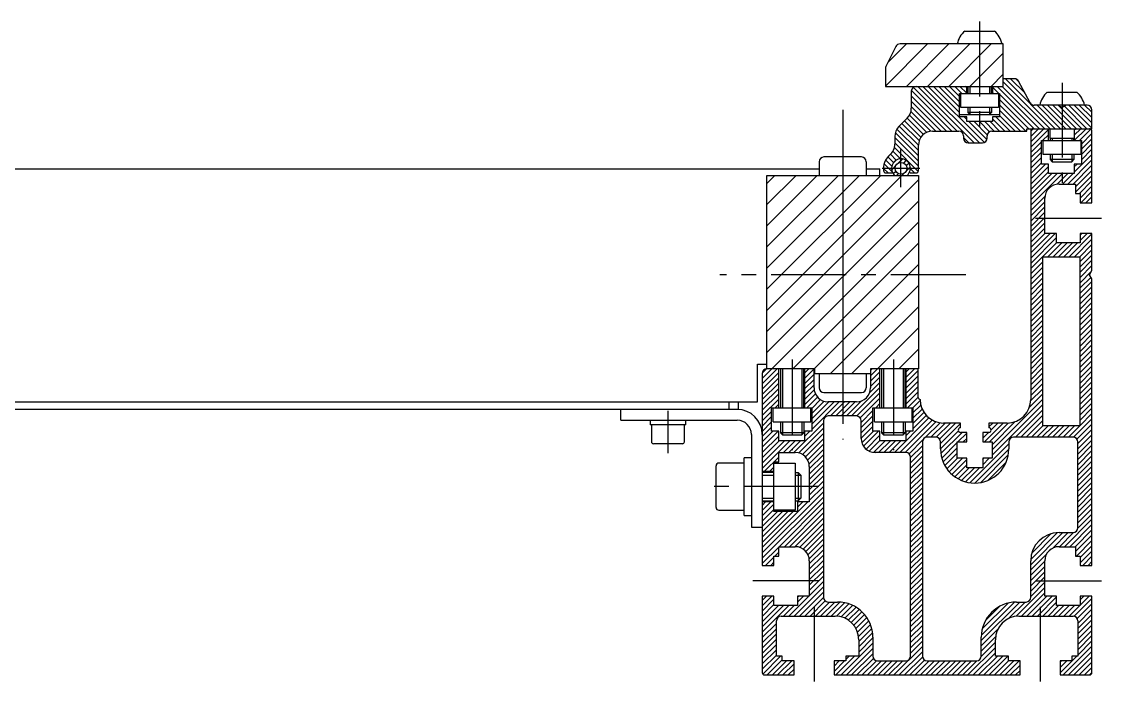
# Model space of a CAD drawing. Extents: x -10 to 1597, y -8 to 1001.
# Drawn here: x 1367.6 to 1596.9, y 66 to 206.8 of the extents above; entities that cross this region are included whole.
import ezdxf

# ---------------------------------------------------------------- set-up
doc = ezdxf.new("R2010")
doc.units = 0
doc.header["$LTSCALE"] = 0.5
doc.linetypes.add('CENTER', pattern=[50.8, 31.75, -6.35, 6.35, -6.35])
for name, color, linetype in [('MSM_CENTER', 1, 'CENTER'), ('MSM_CONTINUOUS', 7, 'CONTINUOUS'), ('MSM_NARROW', 5, 'CONTINUOUS')]:
    doc.layers.add(name, color=color, linetype=linetype)

msp = doc.modelspace()

# ---------------------------------------------------------------- linework, layer by layer
at = {"layer": 'MSM_CENTER'}
for p, q in [((1571, 206.75), (1571, 183.5)), ((1588.5, 193.75), (1588.5, 172.5)), ((1541.95, 188), (1541.95, 118)), ((1554.3, 171.6), (1554.3, 179.6)), ((1550.3, 175.6), (1558.3, 175.6)), ((1582.85, 165), (1596.85, 165)), ((1568.05, 153), (1515.85, 153)), ((1531.2, 135), (1531.2, 115.75)), ((1552.7, 135), (1552.7, 115.75)), ((1504.85, 124.1), (1504.85, 115.1)), ((1536.85, 108), (1513.05, 108)), ((1536.85, 88), (1522.85, 88)), ((1582.85, 88), (1596.85, 88)), ((1535.85, 82.5), (1535.85, 66)), ((1583.85, 82.5), (1583.85, 66))]:
    msp.add_line(p, q, dxfattribs=at)
at = {"layer": 'MSM_CONTINUOUS'}
for p, q in [((1567.88, 204.75), (1574.13, 204.75)), ((1576, 202), (1554.12, 202)), ((1576, 193), (1576, 202)), ((1553.22, 201.45), (1551.11, 197.21)), ((1551, 196.76), (1551, 193)), ((1551, 193), (1576, 193)), ((1568.25, 191.5), (1568.25, 193)), ((1568.5, 193), (1568.5, 191.5)), ((1573.5, 191.5), (1573.5, 193)), ((1573.75, 193), (1573.75, 191.5)), ((1578.4, 194.6), (1576, 194.6)), ((1581.72, 189.53), (1579.28, 194.07)), ((1556.5, 192), (1556.5, 188.34)), ((1566.75, 191.5), (1575.25, 191.5)), ((1566.75, 186.5), (1566.75, 191.5)), ((1567, 188.5), (1567, 191.5)), ((1575, 191.5), (1575, 188.5)), ((1575.25, 191.5), (1575.25, 186.5)), ((1585.38, 191.75), (1591.63, 191.75)), ((1575, 188.5), (1567, 188.5)), ((1568.5, 188.5), (1568.5, 187.43)), ((1573.5, 188.5), (1573.5, 187.43)), ((1593.8, 189), (1582.6, 189)), ((1588.5, 188.5), (1587.63, 189)), ((1589.37, 189), (1588.5, 188.5)), ((1594.8, 184), (1594.8, 188)), ((1555.62, 186.22), (1553.88, 184.48)), ((1566.75, 187), (1575.25, 187)), ((1568.25, 186.5), (1566.75, 186.5)), ((1568.25, 185.5), (1568.25, 186.5)), ((1573.5, 187.43), (1568.5, 187.43)), ((1568.5, 187.43), (1568.93, 187)), ((1573.07, 187), (1573.5, 187.43)), ((1573.75, 186.5), (1573.75, 185.5)), ((1575.25, 186.5), (1573.75, 186.5)), ((1561, 183.5), (1566.6, 183.5)), ((1573.75, 185.5), (1568.25, 185.5)), ((1573.6, 183.5), (1581, 183.5)), ((1581, 184), (1594.8, 184)), ((1581, 183.5), (1581, 184)), ((1581.85, 183.5), (1581.85, 126.51)), ((1585.6, 181.5), (1585.6, 184)), ((1585.9, 184), (1585.9, 182)), ((1591.1, 184), (1591.1, 181.5)), ((1594.85, 168.25), (1594.85, 183.5)), ((1553, 182.36), (1553, 180.74)), ((1567.6, 182.5), (1567.6, 182)), ((1572.6, 182), (1572.6, 182.5)), ((1584.1, 181.5), (1592.6, 181.5)), ((1584.1, 176.5), (1584.1, 181.5)), ((1584.5, 178.5), (1584.5, 181.5)), ((1585.9, 182), (1591.1, 182)), ((1586, 182), (1586, 181.5)), ((1591, 181.5), (1591, 182)), ((1592.5, 181.5), (1592.5, 178.5)), ((1592.6, 181.5), (1592.6, 176.5)), ((1558, 175.1), (1558, 180.5)), ((1568.6, 181), (1571.6, 181)), ((1536.95, 177), (1536.95, 174.08)), ((1545.95, 178), (1537.95, 178)), ((1546.95, 177), (1546.95, 174.08)), ((1585.6, 176.5), (1584.1, 176.5)), ((1592.5, 178.5), (1584.5, 178.5)), ((1585.6, 174.5), (1585.6, 176.5)), ((1586, 178.5), (1586, 177.43)), ((1591, 177.43), (1586, 177.43)), ((1586, 177.43), (1586.43, 177)), ((1586.43, 177), (1590.57, 177)), ((1590.57, 177), (1591, 177.43)), ((1591, 178.5), (1591, 177.43)), ((1591.1, 176.5), (1591.1, 174.5)), ((1592.6, 176.5), (1591.1, 176.5)), ((1162.75, 175.5), (1536.95, 175.5)), ((1546.95, 175.5), (1549.85, 175.5)), ((1549.85, 174.08), (1549.85, 175.5)), ((1550.6, 175.6), (1550.6, 175.1)), ((1551.1, 174.6), (1552.21, 174.6)), ((1556.39, 174.6), (1557.5, 174.6)), ((1591.1, 174.5), (1585.6, 174.5)), ((1525.85, 174.08), (1558.05, 174.08)), ((1525.85, 133), (1525.85, 174.08)), ((1541.95, 174.08), (1541.95, 131.92)), ((1558.05, 174.08), (1558.05, 133)), ((1587.85, 172.25), (1591.35, 172.25)), ((1591.35, 172.25), (1591.35, 170.25)), ((1591.35, 170.25), (1592.35, 170.25)), ((1592.35, 170.25), (1592.35, 168.25)), ((1584.85, 161.75), (1584.85, 169.25)), ((1592.35, 168.25), (1594.85, 168.25)), ((1587.35, 161.75), (1584.85, 161.75)), ((1587.35, 159.75), (1587.35, 161.75)), ((1594.85, 161.75), (1592.35, 161.75)), ((1592.35, 161.75), (1592.35, 159.75)), ((1594.85, 153.87), (1594.85, 161.75)), ((1592.35, 159.75), (1587.35, 159.75)), ((1592.35, 156.75), (1584.35, 156.75)), ((1584.35, 156.75), (1584.35, 121)), ((1592.35, 121), (1592.35, 156.75)), ((1594.35, 153), (1594.85, 153.87)), ((1594.85, 152.13), (1594.35, 153)), ((1594.85, 91.25), (1594.85, 152.13)), ((1523.85, 126), (1523.85, 134)), ((1523.85, 134), (1525.85, 134)), ((1536.05, 133), (1525.85, 133)), ((1528.35, 124.75), (1528.35, 133)), ((1528.7, 133), (1528.7, 124.75)), ((1533.7, 124.75), (1533.7, 133)), ((1533.85, 133), (1533.85, 124.75)), ((1535.85, 129), (1535.85, 133)), ((1536.05, 131.92), (1536.05, 133)), ((1547.85, 133), (1547.85, 129)), ((1558.05, 133), (1547.85, 133)), ((1549.85, 124.75), (1549.85, 133)), ((1550.2, 133), (1550.2, 124.75)), ((1555.2, 124.75), (1555.2, 133)), ((1555.35, 133), (1555.35, 124.75)), ((1557.95, 126.91), (1557.95, 133)), ((1524.85, 132), (1524.85, 91.25)), ((1547.85, 131.92), (1536.05, 131.92)), ((1536.95, 131.92), (1536.95, 129)), ((1546.95, 131.92), (1546.95, 129)), ((1537.95, 128), (1545.95, 128)), ((1175.85, 126), (1523.85, 126)), ((1519.85, 124.4), (1179.85, 124.4)), ((1494.85, 122.1), (1494.85, 124.4)), ((1517.85, 124.4), (1517.85, 126)), ((1519.85, 124.4), (1519.85, 126)), ((1526.85, 124.75), (1535.35, 124.75)), ((1526.85, 119.75), (1526.85, 124.75)), ((1527.2, 121.75), (1527.2, 124.75)), ((1535.2, 121.75), (1535.2, 124.75)), ((1535.35, 124.75), (1535.35, 119.75)), ((1544.85, 126), (1538.85, 126)), ((1548.35, 124.75), (1556.85, 124.75)), ((1548.35, 119.75), (1548.35, 124.75)), ((1548.7, 121.75), (1548.7, 124.75)), ((1556.7, 121.75), (1556.7, 124.75)), ((1556.85, 124.75), (1556.85, 119.75)), ((1494.85, 122.1), (1519.55, 122.1)), ((1501.05, 122.1), (1501.05, 121.1)), ((1508.65, 121.1), (1508.65, 122.1)), ((1527.2, 121.75), (1535.2, 121.75)), ((1528.7, 121.75), (1528.7, 119.43)), ((1533.7, 121.75), (1533.7, 119.43)), ((1537.85, 122), (1537.85, 84.5)), ((1544.85, 123), (1538.85, 123)), ((1545.85, 118.25), (1545.85, 122)), ((1548.7, 121.75), (1556.7, 121.75)), ((1550.2, 121.75), (1550.2, 119.43)), ((1555.2, 121.75), (1555.2, 119.43)), ((1566.95, 121.51), (1563.35, 121.51)), ((1566.95, 120.51), (1566.95, 121.51)), ((1572.95, 121.51), (1572.95, 120.51)), ((1576.85, 121.51), (1572.95, 121.51)), ((1508.65, 121.1), (1501.05, 121.1)), ((1501.35, 121.1), (1501.35, 117.5)), ((1508.35, 117.5), (1508.35, 121.1)), ((1528.35, 119.75), (1526.85, 119.75)), ((1528.35, 117.75), (1528.35, 119.75)), ((1533.7, 119.43), (1528.7, 119.43)), ((1528.7, 119.43), (1529.13, 119)), ((1533.27, 119), (1533.7, 119.43)), ((1533.85, 119.75), (1533.85, 117.75)), ((1535.35, 119.75), (1533.85, 119.75)), ((1549.85, 119.75), (1548.35, 119.75)), ((1549.85, 117.75), (1549.85, 119.75)), ((1555.2, 119.43), (1550.2, 119.43)), ((1550.2, 119.43), (1550.63, 119)), ((1554.77, 119), (1555.2, 119.43)), ((1555.35, 119.75), (1555.35, 117.75)), ((1556.85, 119.75), (1555.35, 119.75)), ((1568.25, 119.51), (1566.95, 119.51)), ((1568.25, 117.51), (1568.25, 119.51)), ((1571.65, 119.51), (1571.65, 117.51)), ((1572.95, 119.51), (1571.65, 119.51)), ((1584.35, 121), (1592.35, 121)), ((1507.95, 117.1), (1501.75, 117.1)), ((1522.55, 119.1), (1522.55, 99.4)), ((1533.85, 117.75), (1528.35, 117.75)), ((1529.13, 119), (1533.27, 119)), ((1555.35, 117.75), (1549.85, 117.75)), ((1550.63, 119), (1554.77, 119)), ((1558.85, 117.5), (1558.85, 72)), ((1561.7, 118.5), (1559.85, 118.5)), ((1562.7, 116), (1562.7, 117.5)), ((1566.25, 117.51), (1568.25, 117.51)), ((1566.25, 114.01), (1566.25, 117.51)), ((1571.65, 117.51), (1573.65, 117.51)), ((1573.65, 117.51), (1573.65, 114.01)), ((1577.2, 117.5), (1577.2, 116)), ((1590.85, 118.5), (1578.2, 118.5)), ((1591.85, 99.25), (1591.85, 117.5)), ((1528.35, 115.25), (1531.85, 115.25)), ((1528.35, 113.25), (1528.35, 115.25)), ((1555.35, 115.25), (1548.85, 115.25)), ((1515.05, 103.6), (1515.05, 112.4)), ((1521.05, 113), (1515.65, 113)), ((1521.05, 101.9), (1521.05, 114.1)), ((1522.55, 114.1), (1521.05, 114.1)), ((1527.35, 102.75), (1527.35, 113.25)), ((1527.35, 113.25), (1528.35, 113.25)), ((1527.35, 113), (1531.85, 113)), ((1531.85, 113), (1531.85, 103)), ((1556.35, 72), (1556.35, 114.25)), ((1568.25, 114.01), (1566.25, 114.01)), ((1568.25, 112.01), (1568.25, 114.01)), ((1571.65, 114.01), (1571.65, 112.01)), ((1573.65, 114.01), (1571.65, 114.01)), ((1524.85, 111.25), (1527.35, 111.25)), ((1527.35, 111), (1524.85, 111)), ((1531.85, 111), (1532.51, 111)), ((1533.05, 110.46), (1532.51, 111)), ((1532.51, 111), (1532.51, 105)), ((1533.05, 110.46), (1533.05, 105.54)), ((1534.85, 112.25), (1534.85, 104.75)), ((1571.65, 112.01), (1568.25, 112.01)), ((1532.51, 105), (1533.05, 105.54)), ((1524.85, 105), (1527.35, 105)), ((1527.35, 104.75), (1524.85, 104.75)), ((1531.85, 105), (1532.51, 105)), ((1532.35, 104.75), (1532.35, 102.75)), ((1534.85, 104.75), (1532.35, 104.75)), ((1515.65, 103), (1521.05, 103)), ((1521.05, 101.9), (1522.55, 101.9)), ((1531.85, 103), (1527.35, 103)), ((1532.35, 102.75), (1527.35, 102.75)), ((1522.55, 99.4), (1524.85, 99.4)), ((1587.85, 98.25), (1590.85, 98.25)), ((1528.35, 95.25), (1531.85, 95.25)), ((1528.35, 93.25), (1528.35, 95.25)), ((1587.85, 95.25), (1591.35, 95.25)), ((1591.35, 95.25), (1591.35, 93.25)), ((1527.35, 91.25), (1527.35, 93.25)), ((1527.35, 93.25), (1528.35, 93.25)), ((1534.85, 92.25), (1534.85, 84.75)), ((1581.85, 84.5), (1581.85, 92.25)), ((1584.85, 84.75), (1584.85, 92.25)), ((1591.35, 93.25), (1592.35, 93.25)), ((1592.35, 93.25), (1592.35, 91.25)), ((1524.85, 91.25), (1527.35, 91.25)), ((1592.35, 91.25), (1594.85, 91.25)), ((1524.85, 84.75), (1524.85, 68.5)), ((1527.35, 84.75), (1524.85, 84.75)), ((1527.35, 82.75), (1527.35, 84.75)), ((1532.35, 82.75), (1527.35, 82.75)), ((1532.35, 84.75), (1532.35, 82.75)), ((1534.85, 84.75), (1532.35, 84.75)), ((1538.85, 83.5), (1540.85, 83.5)), ((1578.85, 83.5), (1580.85, 83.5)), ((1587.35, 84.75), (1584.85, 84.75)), ((1587.35, 82.75), (1587.35, 84.75)), ((1592.35, 82.75), (1587.35, 82.75)), ((1592.35, 84.75), (1592.35, 82.75)), ((1594.85, 84.75), (1592.35, 84.75)), ((1594.85, 68.5), (1594.85, 84.75)), ((1528.85, 80.5), (1540.35, 80.5)), ((1579.35, 80.5), (1590.85, 80.5)), ((1527.85, 72), (1527.85, 79.5)), ((1591.85, 79.5), (1591.85, 72)), ((1548.35, 76), (1548.35, 72)), ((1571.35, 72), (1571.35, 76)), ((1545.35, 75.5), (1545.35, 72)), ((1574.35, 72), (1574.35, 75.5)), ((1529.1, 72), (1527.85, 72)), ((1529.1, 71), (1529.1, 72)), ((1542.6, 72), (1542.6, 71)), ((1545.35, 72), (1542.6, 72)), ((1577.1, 72), (1574.35, 72)), ((1577.1, 71), (1577.1, 72)), ((1590.6, 72), (1590.6, 71)), ((1591.85, 72), (1590.6, 72)), ((1531.6, 71), (1529.1, 71)), ((1531.6, 68), (1531.6, 71)), ((1540.1, 71), (1540.1, 68)), ((1542.6, 71), (1540.1, 71)), ((1549.35, 71), (1555.35, 71)), ((1559.85, 71), (1570.35, 71)), ((1579.6, 71), (1577.1, 71)), ((1579.6, 68), (1579.6, 71)), ((1588.1, 71), (1588.1, 68)), ((1590.6, 71), (1588.1, 71)), ((1525.35, 68), (1531.6, 68)), ((1540.1, 68), (1579.6, 68)), ((1588.1, 68), (1594.35, 68))]:
    msp.add_line(p, q, dxfattribs=at)
msp.add_circle((1554.3, 175.6), 1.25, dxfattribs=at)
for centre, radius, start, end in [((1570.91, 201.1), 4.75, 129.7731, 169.0684), ((1571.09, 201.1), 4.75, 10.9316, 50.2269), ((1554.12, 201), 1, 90, 153.4349), ((1552, 196.76), 1, 153.4349, 180), ((1557.5, 192), 1, 90, 180), ((1578.4, 193.6), 1, 28.1786, 90), ((1588.41, 188.1), 4.75, 129.7731, 169.0684), ((1588.59, 188.1), 4.75, 10.9316, 50.2269), ((1553.5, 188.34), 3, 315, 0), ((1582.6, 190), 1, 208.1786, 270), ((1593.8, 188), 1, 360, 90), ((1556, 182.36), 3, 135, 180), ((1561, 180.5), 3, 90, 180), ((1566.6, 182.5), 1, 360, 90), ((1573.6, 182.5), 1, 90, 180), ((1582.35, 183.5), 0.5, 90, 180), ((1594.35, 183.5), 0.5, 360, 90), ((1568.6, 182), 1, 180, 270), ((1571.6, 182), 1, 270, 0), ((1550, 180.74), 3, 309.9255, 360), ((1537.95, 177), 1, 90, 180), ((1545.95, 177), 1, 0, 90), ((1554.3, 175.6), 3.7, 129.9255, 180), ((1554.3, 175.6), 2, 310.5358, 229.4642), ((1551.1, 175.1), 0.5, 180, 270), ((1552.21, 174.9), 0.3, 270, 333.3458), ((1556.39, 174.9), 0.3, 206.6542, 270), ((1557.5, 175.1), 0.5, 270, 360), ((1587.85, 169.25), 3, 90, 180), ((1525.85, 132), 1, 90, 180), ((1538.85, 129), 3, 180, 270), ((1537.95, 129), 1, 180, 270), ((1544.85, 129), 3, 270, 0), ((1545.95, 129), 1, 270, 360), ((1558.83, 127.38), 1, 208.5701, 241.4299), ((1563.35, 126.51), 5, 180, 270), ((1576.85, 126.51), 5, 270, 360), ((1519.55, 119.1), 5.3, 0, 90), ((1519.55, 119.1), 3, 360, 90), ((1538.85, 122), 1, 90, 180), ((1544.85, 122), 1, 360, 90), ((1566.95, 120.01), 0.5, 90, 270), ((1572.95, 120.01), 0.5, 270, 90), ((1501.75, 117.5), 0.4, 180, 270), ((1507.95, 117.5), 0.4, 270, 0), ((1548.85, 118.25), 3, 180, 270), ((1559.85, 117.5), 1, 90, 180), ((1561.7, 117.5), 1, 360, 90), ((1578.2, 117.5), 1, 90, 180), ((1590.85, 117.5), 1, 360, 90), ((1531.85, 112.25), 3, 360, 90), ((1555.35, 114.25), 1, 360, 90), ((1569.95, 116), 7.25, 180, 0), ((1515.65, 112.4), 0.6, 90, 180), ((1515.65, 103.6), 0.6, 180, 270), ((1590.85, 99.25), 1, 270, 0), ((1587.85, 92.25), 6, 90, 180), ((1531.85, 92.25), 3, 360, 90), ((1587.85, 92.25), 3, 90, 180), ((1538.85, 84.5), 1, 180, 270), ((1540.85, 76), 7.5, 0, 90), ((1578.85, 76), 7.5, 90, 180), ((1580.85, 84.5), 1, 270, 0), ((1528.85, 79.5), 1, 90, 180), ((1540.35, 75.5), 5, 0, 90), ((1579.35, 75.5), 5, 90, 180), ((1590.85, 79.5), 1, 360, 90), ((1549.35, 72), 1, 180, 270), ((1555.35, 72), 1, 270, 0), ((1559.85, 72), 1, 180, 270), ((1570.35, 72), 1, 270, 0), ((1525.35, 68.5), 0.5, 180, 270), ((1594.35, 68.5), 0.5, 270, 0)]:
    msp.add_arc(centre, radius, start, end, dxfattribs=at)
at = {"layer": 'MSM_NARROW'}
for p, q in [((1551, 193.03), (1559.97, 202)), ((1551.52, 198.04), (1555.48, 202)), ((1555.46, 193), (1564.46, 202)), ((1559.95, 193), (1568.95, 202)), ((1564.44, 193), (1573.44, 202)), ((1568.93, 193), (1576, 200.07)), ((1573.42, 193), (1576, 195.58)), ((1566.23, 183.5), (1556.92, 192.81)), ((1569.85, 181), (1557.85, 193)), ((1570.98, 181), (1558.98, 193)), ((1572.01, 181.09), (1560.1, 193)), ((1566.75, 187.47), (1561.22, 193)), ((1566.75, 188.59), (1562.34, 193)), ((1566.75, 189.72), (1563.47, 193)), ((1566.75, 190.84), (1564.59, 193)), ((1567.21, 191.5), (1565.71, 193)), ((1568.25, 191.58), (1566.83, 193)), ((1568.25, 192.71), (1567.96, 193)), ((1568.93, 193), (1568.93, 191.5)), ((1573.07, 193), (1573.07, 191.5)), ((1575.07, 191.5), (1573.75, 192.82)), ((1583.69, 184), (1574.69, 193)), ((1584.81, 184), (1575.81, 193)), ((1585.94, 184), (1576, 193.94)), ((1587.06, 184), (1576.46, 194.6)), ((1580.64, 191.55), (1577.58, 194.6)), ((1579.34, 193.96), (1578.78, 194.52)), ((1563.99, 183.5), (1556.5, 190.99)), ((1565.11, 183.5), (1556.51, 192.1)), ((1573.95, 191.5), (1573.75, 191.7)), ((1582.57, 184), (1575.25, 191.32)), ((1562.86, 183.5), (1556.5, 189.86)), ((1561.74, 183.5), (1556.5, 188.74)), ((1568.93, 188.5), (1568.93, 187)), ((1573.07, 188.5), (1573.07, 187)), ((1581.45, 184), (1575.25, 190.2)), ((1580.82, 183.5), (1575.25, 189.07)), ((1579.7, 183.5), (1575.25, 187.95)), ((1588.18, 184), (1583.18, 189)), ((1589.3, 184), (1584.3, 189)), ((1590.43, 184), (1585.43, 189)), ((1591.55, 184), (1586.55, 189)), ((1592.67, 184), (1587.72, 188.95)), ((1593.79, 184), (1589, 188.79)), ((1594.8, 184.12), (1589.92, 189)), ((1594.8, 185.24), (1591.04, 189)), ((1594.8, 186.36), (1592.16, 189)), ((1594.8, 187.49), (1593.29, 189)), ((1558.54, 182.21), (1555.08, 185.68)), ((1559.07, 182.8), (1555.64, 186.24)), ((1559.76, 183.23), (1556.12, 186.88)), ((1560.64, 183.48), (1556.43, 187.69)), ((1568.25, 185.97), (1567.72, 186.5)), ((1576.33, 183.5), (1573.75, 186.08)), ((1577.46, 183.5), (1574.46, 186.5)), ((1578.58, 183.5), (1575.25, 186.83)), ((1558, 179.38), (1553.45, 183.93)), ((1558, 180.51), (1553.95, 184.55)), ((1558.16, 181.47), (1554.51, 185.11)), ((1572.54, 181.68), (1568.72, 185.5)), ((1572.63, 182.72), (1569.84, 185.5)), ((1573.1, 183.37), (1570.97, 185.5)), ((1574.09, 183.5), (1572.09, 185.5)), ((1575.21, 183.5), (1573.21, 185.5)), ((1580.95, 183.5), (1581, 183.55)), ((1581.85, 183.47), (1582.38, 184)), ((1581.85, 182.35), (1583.5, 184)), ((1581.85, 181.23), (1584.62, 184)), ((1581.85, 180.1), (1585.6, 183.85)), ((1591.1, 181.5), (1593.6, 184)), ((1591.1, 182.62), (1592.48, 184)), ((1591.1, 183.74), (1591.36, 184)), ((1592.23, 181.5), (1594.64, 183.91)), ((1558, 177.14), (1553, 182.14)), ((1558, 178.26), (1553.11, 183.15)), ((1568.73, 181), (1567.6, 182.13)), ((1581.85, 178.98), (1584.1, 181.23)), ((1584.37, 181.5), (1585.6, 182.73)), ((1585.49, 181.5), (1585.6, 181.61)), ((1586.43, 182), (1586.43, 181.5)), ((1590.57, 182), (1590.57, 181.5)), ((1592.6, 180.75), (1594.85, 183)), ((1592.6, 179.63), (1594.85, 181.88)), ((1554.18, 177.59), (1552.57, 179.2)), ((1557.97, 174.93), (1552.9, 179.99)), ((1558, 176.02), (1553, 181.02)), ((1581.85, 177.86), (1584.1, 180.11)), ((1581.85, 176.74), (1584.1, 178.99)), ((1592.6, 178.51), (1594.85, 180.76)), ((1592.6, 177.38), (1594.85, 179.63)), ((1552.46, 174.82), (1550.73, 176.55)), ((1552.35, 176.05), (1551.05, 177.36)), ((1552.71, 176.81), (1551.5, 178.02)), ((1553.31, 177.34), (1552.08, 178.57)), ((1552.63, 176.7), (1553.19, 177.27)), ((1553.79, 176.74), (1554.62, 177.57)), ((1554.88, 176.71), (1555.43, 177.25)), ((1555.43, 176.13), (1555.98, 176.68)), ((1581.85, 175.61), (1584.1, 177.86)), ((1581.85, 174.49), (1584.1, 176.74)), ((1581.85, 173.37), (1584.98, 176.5)), ((1586.43, 178.5), (1586.43, 177)), ((1589.71, 172.25), (1594.85, 177.39)), ((1590.57, 178.5), (1590.57, 177)), ((1591.1, 174.76), (1594.85, 178.51)), ((1591.1, 175.88), (1591.72, 176.5)), ((1525.85, 145.43), (1554.95, 174.54)), ((1551.56, 174.6), (1550.6, 175.56)), ((1552.33, 175.28), (1553.16, 176.11)), ((1552.65, 174.47), (1553.19, 175.02)), ((1553.38, 174.08), (1553.77, 174.47)), ((1555.36, 174.95), (1556.28, 175.86)), ((1557.17, 174.6), (1556.3, 175.48)), ((1581.85, 172.25), (1585.6, 176)), ((1581.85, 171.12), (1585.6, 174.87)), ((1581.85, 170), (1586.35, 174.5)), ((1581.85, 168.88), (1587.47, 174.5)), ((1581.85, 167.76), (1588.59, 174.5)), ((1587.44, 172.22), (1589.72, 174.5)), ((1588.59, 172.25), (1590.84, 174.5)), ((1590.83, 172.25), (1594.85, 176.27)), ((1591.35, 171.64), (1594.85, 175.14)), ((1525.85, 172.37), (1527.56, 174.08)), ((1525.85, 167.88), (1532.05, 174.08)), ((1525.85, 163.39), (1536.54, 174.08)), ((1525.85, 158.9), (1541.03, 174.08)), ((1525.85, 154.41), (1545.52, 174.08)), ((1525.85, 149.92), (1550.01, 174.08)), ((1525.85, 140.94), (1558.05, 173.14)), ((1591.35, 170.52), (1594.85, 174.02)), ((1592.2, 170.25), (1594.85, 172.9)), ((1581.85, 166.63), (1584.88, 169.66)), ((1592.35, 169.28), (1594.85, 171.78)), ((1592.45, 168.25), (1594.85, 170.65)), ((1525.85, 136.45), (1558.05, 168.65)), ((1581.85, 165.51), (1584.85, 168.51)), ((1581.85, 164.39), (1584.85, 167.39)), ((1593.57, 168.25), (1594.85, 169.53)), ((1594.69, 168.25), (1594.85, 168.41)), ((1581.85, 163.27), (1584.85, 166.27)), ((1581.85, 162.14), (1584.85, 165.14)), ((1526.89, 133), (1558.05, 164.16)), ((1581.85, 161.02), (1584.85, 164.02)), ((1581.85, 159.9), (1584.85, 162.9)), ((1581.85, 158.78), (1584.85, 161.78)), ((1581.85, 157.65), (1585.95, 161.75)), ((1581.85, 156.53), (1587.07, 161.75)), ((1581.85, 155.41), (1587.35, 160.91)), ((1589.93, 156.75), (1594.85, 161.67)), ((1591.05, 156.75), (1594.85, 160.55)), ((1592.35, 161.42), (1592.68, 161.75)), ((1592.35, 160.29), (1593.81, 161.75)), ((1531.38, 133), (1558.05, 159.67)), ((1581.85, 154.29), (1587.35, 159.79)), ((1585.44, 156.75), (1588.44, 159.75)), ((1586.56, 156.75), (1589.56, 159.75)), ((1587.68, 156.75), (1590.68, 159.75)), ((1588.81, 156.75), (1591.81, 159.75)), ((1592.17, 156.75), (1594.85, 159.43)), ((1592.35, 155.8), (1594.85, 158.3)), ((1592.35, 154.68), (1594.85, 157.18)), ((1592.35, 153.56), (1594.85, 156.06)), ((1535.87, 133), (1558.05, 155.18)), ((1581.85, 153.16), (1584.35, 155.66)), ((1581.85, 152.04), (1584.35, 154.54)), ((1592.35, 152.44), (1594.85, 154.94)), ((1592.35, 151.31), (1594.78, 153.74)), ((1581.85, 150.92), (1584.35, 153.42)), ((1581.85, 149.79), (1584.35, 152.29)), ((1592.35, 150.19), (1594.65, 152.49)), ((1592.35, 149.07), (1594.85, 151.57)), ((1539.28, 131.92), (1558.05, 150.69)), ((1581.85, 148.67), (1584.35, 151.17)), ((1581.85, 147.55), (1584.35, 150.05)), ((1592.35, 147.95), (1594.85, 150.45)), ((1592.35, 146.82), (1594.85, 149.32)), ((1581.85, 146.43), (1584.35, 148.93)), ((1581.85, 145.3), (1584.35, 147.8)), ((1592.35, 145.7), (1594.85, 148.2)), ((1592.35, 144.58), (1594.85, 147.08)), ((1543.77, 131.92), (1558.05, 146.2)), ((1581.85, 144.18), (1584.35, 146.68)), ((1581.85, 143.06), (1584.35, 145.56)), ((1581.85, 141.94), (1584.35, 144.44)), ((1592.35, 143.46), (1594.85, 145.96)), ((1592.35, 142.33), (1594.85, 144.83)), ((1581.85, 140.81), (1584.35, 143.31)), ((1581.85, 139.69), (1584.35, 142.19)), ((1592.35, 141.21), (1594.85, 143.71)), ((1592.35, 140.09), (1594.85, 142.59)), ((1549.34, 133), (1558.05, 141.71)), ((1581.85, 138.57), (1584.35, 141.07)), ((1581.85, 137.45), (1584.35, 139.95)), ((1592.35, 138.97), (1594.85, 141.47)), ((1592.35, 137.84), (1594.85, 140.34)), ((1581.85, 136.32), (1584.35, 138.82)), ((1581.85, 135.2), (1584.35, 137.7)), ((1592.35, 136.72), (1594.85, 139.22)), ((1592.35, 135.6), (1594.85, 138.1)), ((1553.83, 133), (1558.05, 137.22)), ((1581.85, 134.08), (1584.35, 136.58)), ((1581.85, 132.96), (1584.35, 135.46)), ((1592.35, 134.48), (1594.85, 136.98)), ((1592.35, 133.35), (1594.85, 135.85)), ((1524.85, 130.96), (1526.89, 133)), ((1524.85, 129.84), (1528.01, 133)), ((1524.86, 132.1), (1525.75, 132.99)), ((1529.13, 133), (1529.13, 124.75)), ((1533.27, 133), (1533.27, 124.75)), ((1533.85, 132.1), (1534.75, 133)), ((1533.85, 130.98), (1535.85, 132.98)), ((1547.85, 132.63), (1548.22, 133)), ((1547.85, 131.51), (1549.34, 133)), ((1550.63, 133), (1550.63, 124.75)), ((1554.77, 133), (1554.77, 124.75)), ((1555.35, 131.15), (1557.2, 133)), ((1555.35, 132.28), (1556.07, 133)), ((1581.85, 131.83), (1584.35, 134.33)), ((1581.85, 130.71), (1584.35, 133.21)), ((1592.35, 132.23), (1594.85, 134.73)), ((1592.35, 131.11), (1594.85, 133.61)), ((1524.85, 128.72), (1528.35, 132.22)), ((1524.85, 127.59), (1528.35, 131.09)), ((1533.85, 129.86), (1535.85, 131.86)), ((1533.85, 128.74), (1535.85, 130.74)), ((1547.85, 130.39), (1549.85, 132.39)), ((1547.85, 129.27), (1549.85, 131.27)), ((1555.35, 130.03), (1557.95, 132.63)), ((1555.35, 128.91), (1557.95, 131.51)), ((1581.85, 129.59), (1584.35, 132.09)), ((1581.85, 128.47), (1584.35, 130.97)), ((1592.35, 129.99), (1594.85, 132.49)), ((1592.35, 128.86), (1594.85, 131.36)), ((1524.85, 126.47), (1528.35, 129.97)), ((1524.85, 125.35), (1528.35, 128.85)), ((1533.85, 127.61), (1535.85, 129.61)), ((1533.85, 126.49), (1535.89, 128.53)), ((1543.83, 123), (1549.85, 129.02)), ((1547.65, 127.94), (1549.85, 130.14)), ((1555.35, 127.79), (1557.95, 130.39)), ((1555.35, 126.66), (1557.95, 129.26)), ((1581.83, 126.2), (1584.35, 128.72)), ((1581.85, 127.34), (1584.35, 129.84)), ((1592.35, 127.74), (1594.85, 130.24)), ((1592.35, 126.62), (1594.85, 129.12)), ((1524.85, 124.23), (1528.35, 127.73)), ((1524.85, 123.1), (1528.35, 126.6)), ((1533.85, 125.37), (1536.16, 127.68)), ((1534.35, 124.75), (1536.61, 127.01)), ((1535.35, 124.62), (1537.21, 126.49)), ((1535.35, 123.5), (1537.98, 126.13)), ((1542.71, 123), (1545.91, 126.2)), ((1544.95, 123), (1549.85, 127.9)), ((1545.66, 122.59), (1549.85, 126.78)), ((1555.35, 125.54), (1557.95, 128.14)), ((1555.68, 124.75), (1557.95, 127.02)), ((1556.81, 124.75), (1558.36, 126.31)), ((1573.65, 115.78), (1584.35, 126.48)), ((1581.54, 124.79), (1584.35, 127.6)), ((1592.35, 125.5), (1594.85, 128)), ((1592.35, 124.37), (1594.85, 126.87)), ((1524.85, 121.98), (1526.85, 123.98)), ((1527.62, 124.75), (1528.35, 125.48)), ((1535.35, 121.26), (1540.09, 126)), ((1535.35, 122.38), (1538.97, 126)), ((1535.35, 120.13), (1541.22, 126)), ((1539.34, 123), (1542.34, 126)), ((1540.46, 123), (1543.46, 126)), ((1541.58, 123), (1544.58, 126)), ((1545.85, 121.65), (1548.35, 124.15)), ((1548.95, 124.75), (1549.85, 125.65)), ((1556.85, 123.67), (1558.5, 125.32)), ((1556.85, 122.55), (1558.78, 124.48)), ((1573.65, 114.65), (1584.35, 125.35)), ((1578.62, 118.5), (1584.35, 124.23)), ((1592.35, 123.25), (1594.85, 125.75)), ((1592.35, 122.13), (1594.85, 124.63)), ((1524.85, 120.86), (1526.85, 122.86)), ((1524.85, 119.74), (1526.85, 121.74)), ((1529.13, 121.75), (1529.13, 119)), ((1531.59, 115.25), (1537.85, 121.51)), ((1533.27, 121.75), (1533.27, 119)), ((1545.85, 120.53), (1548.35, 123.03)), ((1545.85, 119.41), (1548.35, 121.91)), ((1550.63, 121.75), (1550.63, 119)), ((1552.92, 115.25), (1560.25, 122.58)), ((1554.04, 115.25), (1560.93, 122.14)), ((1554.77, 121.75), (1554.77, 119)), ((1555.16, 115.25), (1561.7, 121.79)), ((1556.85, 121.43), (1559.18, 123.76)), ((1556.85, 120.3), (1559.67, 123.13)), ((1559.44, 118.4), (1562.6, 121.57)), ((1560.66, 118.5), (1563.66, 121.51)), ((1561.77, 118.49), (1564.79, 121.51)), ((1562.5, 118.09), (1565.91, 121.51)), ((1572.01, 117.51), (1576.01, 121.51)), ((1572.95, 120.69), (1573.77, 121.51)), ((1573.13, 117.51), (1577.15, 121.52)), ((1573.44, 120.06), (1574.89, 121.51)), ((1573.65, 116.9), (1578.56, 121.81)), ((1579.74, 118.5), (1584.35, 123.11)), ((1580.86, 118.5), (1584.35, 121.99)), ((1590.95, 118.49), (1594.85, 122.38)), ((1592.35, 121.01), (1594.85, 123.51)), ((1524.85, 118.61), (1526.85, 120.61)), ((1524.85, 117.49), (1527.11, 119.75)), ((1524.85, 116.37), (1528.23, 119.75)), ((1532.61, 115.15), (1537.85, 120.39)), ((1533.4, 114.82), (1537.85, 119.27)), ((1533.85, 118.63), (1534.97, 119.75)), ((1545.85, 118.29), (1548.35, 120.79)), ((1546, 117.31), (1548.44, 119.75)), ((1546.37, 116.56), (1549.56, 119.75)), ((1555.35, 119.72), (1555.38, 119.75)), ((1555.35, 118.8), (1556.3, 119.75)), ((1562.7, 117.17), (1566.95, 121.42)), ((1562.7, 116.05), (1566.49, 119.84)), ((1562.78, 115.01), (1567.28, 119.51)), ((1566.4, 117.51), (1568.25, 119.36)), ((1571.65, 119.39), (1571.77, 119.51)), ((1571.65, 118.27), (1572.89, 119.51)), ((1581.99, 118.5), (1584.49, 121)), ((1583.11, 118.5), (1585.61, 121)), ((1584.23, 118.5), (1586.73, 121)), ((1585.35, 118.5), (1587.85, 121)), ((1586.48, 118.5), (1588.98, 121)), ((1587.6, 118.5), (1590.1, 121)), ((1588.72, 118.5), (1591.22, 121)), ((1589.84, 118.5), (1592.34, 121)), ((1591.66, 118.07), (1594.85, 121.26)), ((1591.85, 117.14), (1594.85, 120.14)), ((1524.85, 115.25), (1528.35, 118.75)), ((1524.85, 114.12), (1528.48, 117.75)), ((1524.85, 113), (1529.6, 117.75)), ((1524.85, 111.88), (1530.72, 117.75)), ((1529.34, 115.25), (1531.84, 117.75)), ((1530.47, 115.25), (1532.97, 117.75)), ((1534.02, 114.32), (1537.85, 118.14)), ((1534.5, 113.67), (1537.85, 117.02)), ((1546.9, 115.97), (1549.85, 118.92)), ((1547.58, 115.53), (1549.85, 117.79)), ((1548.45, 115.28), (1550.93, 117.75)), ((1549.55, 115.25), (1552.05, 117.75)), ((1550.67, 115.25), (1553.17, 117.75)), ((1551.8, 115.25), (1554.3, 117.75)), ((1556.02, 114.99), (1558.95, 117.91)), ((1562.97, 114.07), (1566.25, 117.36)), ((1567.52, 117.51), (1568.25, 118.23)), ((1568.95, 108.83), (1577.2, 117.08)), ((1591.85, 116.02), (1594.85, 119.02)), ((1591.85, 114.89), (1594.85, 117.89)), ((1534.79, 112.84), (1537.85, 115.9)), ((1534.85, 111.78), (1537.85, 114.78)), ((1556.35, 114.19), (1558.85, 116.69)), ((1556.35, 113.07), (1558.85, 115.57)), ((1563.25, 113.23), (1566.25, 116.23)), ((1563.62, 112.48), (1566.25, 115.11)), ((1569.99, 108.75), (1577.2, 115.96)), ((1571.23, 108.87), (1577.08, 114.72)), ((1591.85, 113.77), (1594.85, 116.77)), ((1591.85, 112.65), (1594.85, 115.65)), ((1525.34, 111.25), (1528.35, 114.26)), ((1534.85, 110.65), (1537.85, 113.65)), ((1534.85, 109.53), (1537.85, 112.53)), ((1556.35, 111.95), (1558.85, 114.45)), ((1556.35, 110.82), (1558.85, 113.32)), ((1564.05, 111.79), (1566.27, 114.01)), ((1564.55, 111.17), (1567.39, 114.01)), ((1565.11, 110.61), (1568.25, 113.74)), ((1565.74, 110.11), (1568.25, 112.62)), ((1571.65, 113.78), (1571.88, 114.01)), ((1571.65, 112.65), (1573, 114.01)), ((1572.84, 109.36), (1576.59, 113.11)), ((1591.85, 111.53), (1594.85, 114.53)), ((1591.85, 110.4), (1594.85, 113.4)), ((1524.85, 110.46), (1527.35, 110.46)), ((1526.47, 111.25), (1527.35, 112.13)), ((1531.85, 110.46), (1533.05, 110.46)), ((1534.85, 108.41), (1537.85, 111.41)), ((1534.85, 107.29), (1537.85, 110.29)), ((1556.35, 109.7), (1558.85, 112.2)), ((1556.35, 108.58), (1558.85, 111.08)), ((1566.42, 109.67), (1568.76, 112.01)), ((1567.18, 109.3), (1569.88, 112.01)), ((1568.02, 109.02), (1571, 112.01)), ((1591.85, 109.28), (1594.85, 112.28)), ((1591.85, 108.16), (1594.85, 111.16)), ((1591.85, 107.04), (1594.85, 110.04)), ((1534.85, 106.16), (1537.85, 109.16)), ((1534.85, 105.04), (1537.85, 108.04)), ((1556.35, 107.46), (1558.85, 109.96)), ((1556.35, 106.33), (1558.85, 108.83)), ((1591.85, 105.91), (1594.85, 108.91)), ((1591.85, 104.79), (1594.85, 107.79)), ((1524.85, 93.92), (1537.85, 106.92)), ((1524.85, 92.79), (1537.85, 105.79)), ((1524.85, 105.54), (1527.35, 105.54)), ((1531.85, 105.54), (1533.05, 105.54)), ((1556.35, 105.21), (1558.85, 107.71)), ((1556.35, 104.09), (1558.85, 106.59)), ((1556.35, 102.97), (1558.85, 105.47)), ((1591.85, 103.67), (1594.85, 106.67)), ((1591.85, 102.55), (1594.85, 105.55)), ((1524.85, 104.02), (1525.58, 104.75)), ((1524.85, 102.9), (1526.7, 104.75)), ((1524.85, 95.04), (1534.56, 104.75)), ((1524.85, 101.78), (1527.35, 104.28)), ((1524.85, 100.65), (1527.35, 103.15)), ((1528.43, 95.25), (1537.85, 104.67)), ((1529.55, 95.25), (1537.85, 103.55)), ((1532.35, 103.66), (1533.44, 104.75)), ((1556.35, 101.84), (1558.85, 104.34)), ((1556.35, 100.72), (1558.85, 103.22)), ((1591.85, 101.42), (1594.85, 104.42)), ((1591.85, 100.3), (1594.85, 103.3)), ((1524.85, 99.53), (1528.07, 102.75)), ((1524.85, 98.41), (1529.19, 102.75)), ((1524.85, 97.29), (1530.31, 102.75)), ((1524.85, 96.16), (1531.44, 102.75)), ((1530.67, 95.25), (1537.85, 102.43)), ((1531.8, 95.25), (1537.85, 101.3)), ((1556.35, 99.6), (1558.85, 102.1)), ((1556.35, 98.48), (1558.85, 100.98)), ((1589.04, 95.25), (1594.85, 101.06)), ((1591.84, 99.17), (1594.85, 102.18)), ((1532.77, 95.1), (1537.85, 100.18)), ((1533.52, 94.73), (1537.85, 99.06)), ((1556.35, 97.35), (1558.85, 99.85)), ((1556.35, 96.23), (1558.85, 98.73)), ((1590.17, 95.25), (1594.85, 99.93)), ((1591.29, 95.25), (1594.85, 98.81)), ((1534.12, 94.21), (1537.85, 97.94)), ((1534.56, 93.53), (1537.85, 96.81)), ((1556.35, 95.11), (1558.85, 97.61)), ((1556.35, 93.99), (1558.85, 96.49)), ((1581.85, 91.42), (1588.68, 98.25)), ((1581.87, 92.56), (1587.54, 98.23)), ((1582.08, 93.9), (1586.2, 98.02)), ((1586.44, 94.89), (1589.8, 98.25)), ((1587.92, 95.25), (1590.93, 98.26)), ((1591.35, 94.19), (1594.85, 97.69)), ((1591.53, 93.25), (1594.85, 96.57)), ((1524.85, 91.67), (1528.35, 95.17)), ((1527.55, 93.25), (1528.35, 94.05)), ((1534.82, 92.66), (1537.85, 95.69)), ((1534.85, 91.57), (1537.85, 94.57)), ((1556.35, 92.86), (1558.85, 95.36)), ((1556.35, 91.74), (1558.85, 94.24)), ((1592.35, 92.94), (1594.85, 95.44)), ((1592.35, 91.82), (1594.85, 94.32)), ((1525.55, 91.25), (1527.35, 93.05)), ((1526.67, 91.25), (1527.35, 91.93)), ((1534.85, 90.45), (1537.85, 93.45)), ((1534.85, 89.32), (1537.85, 92.32)), ((1556.35, 90.62), (1558.85, 93.12)), ((1556.35, 89.5), (1558.85, 92)), ((1581.85, 90.3), (1585.21, 93.66)), ((1581.85, 89.18), (1584.85, 92.18)), ((1592.9, 91.25), (1594.85, 93.2)), ((1594.02, 91.25), (1594.85, 92.08)), ((1534.85, 88.2), (1537.85, 91.2)), ((1534.85, 87.08), (1537.85, 90.08)), ((1556.35, 88.37), (1558.85, 90.87)), ((1556.35, 87.25), (1558.85, 89.75)), ((1581.85, 88.06), (1584.85, 91.06)), ((1581.85, 86.93), (1584.85, 89.93)), ((1594.76, 91.25), (1594.85, 91.34)), ((1534.85, 85.96), (1537.85, 88.96)), ((1534.85, 84.83), (1537.85, 87.83)), ((1556.35, 86.13), (1558.85, 88.63)), ((1556.35, 85.01), (1558.85, 87.51)), ((1581.85, 85.81), (1584.85, 88.81)), ((1581.85, 84.69), (1584.85, 87.69)), ((1531.64, 80.5), (1537.85, 86.71)), ((1532.76, 80.5), (1537.85, 85.59)), ((1556.35, 83.88), (1558.85, 86.38)), ((1556.35, 82.76), (1558.85, 85.26)), ((1578.75, 80.46), (1584.85, 86.57)), ((1579.91, 80.5), (1584.85, 85.44)), ((1524.85, 83.81), (1525.79, 84.75)), ((1524.85, 82.69), (1526.91, 84.75)), ((1524.85, 81.57), (1527.35, 84.07)), ((1524.85, 80.45), (1527.35, 82.95)), ((1524.85, 79.32), (1528.28, 82.75)), ((1524.85, 78.2), (1529.4, 82.75)), ((1524.85, 77.08), (1530.52, 82.75)), ((1529.39, 80.5), (1531.64, 82.75)), ((1530.52, 80.5), (1534.77, 84.75)), ((1532.35, 84.58), (1532.52, 84.75)), ((1532.35, 83.46), (1533.64, 84.75)), ((1533.88, 80.5), (1537.85, 84.47)), ((1535.01, 80.5), (1538.23, 83.72)), ((1536.13, 80.5), (1539.13, 83.5)), ((1537.25, 80.5), (1540.25, 83.5)), ((1538.37, 80.5), (1541.36, 83.48)), ((1539.5, 80.5), (1542.35, 83.35)), ((1540.6, 80.49), (1543.23, 83.11)), ((1541.58, 80.34), (1544.03, 82.79)), ((1556.35, 81.64), (1558.85, 84.14)), ((1556.35, 80.52), (1558.85, 83.02)), ((1571.35, 75.31), (1579.54, 83.5)), ((1571.37, 76.45), (1578.4, 83.48)), ((1571.57, 77.78), (1577.07, 83.28)), ((1572.29, 79.62), (1575.23, 82.56)), ((1577.15, 79.99), (1580.66, 83.5)), ((1581.03, 80.5), (1585.28, 84.75)), ((1582.15, 80.5), (1586.4, 84.75)), ((1583.27, 80.5), (1587.35, 84.58)), ((1584.4, 80.5), (1587.35, 83.45)), ((1585.52, 80.5), (1587.77, 82.75)), ((1586.64, 80.5), (1588.89, 82.75)), ((1587.76, 80.5), (1590.01, 82.75)), ((1588.89, 80.5), (1591.14, 82.75)), ((1590.01, 80.5), (1592.26, 82.75)), ((1591.1, 80.47), (1594.85, 84.22)), ((1591.73, 79.97), (1594.85, 83.1)), ((1592.35, 84.59), (1592.51, 84.75)), ((1592.35, 83.96), (1593.14, 84.75)), ((1592.35, 82.84), (1594.26, 84.75)), ((1542.41, 80.05), (1544.76, 82.4)), ((1543.13, 79.65), (1545.43, 81.94)), ((1543.76, 79.15), (1546.03, 81.42)), ((1544.3, 78.57), (1546.58, 80.84)), ((1556.35, 79.39), (1558.85, 81.89)), ((1556.35, 78.27), (1558.85, 80.77)), ((1591.85, 78.97), (1594.85, 81.97)), ((1591.85, 77.85), (1594.85, 80.85)), ((1524.85, 75.96), (1527.85, 78.96)), ((1544.74, 77.88), (1547.06, 80.21)), ((1545.08, 77.11), (1547.48, 79.5)), ((1545.3, 76.2), (1547.83, 78.73)), ((1556.35, 77.15), (1558.85, 79.65)), ((1556.35, 76.03), (1558.85, 78.53)), ((1591.85, 76.73), (1594.85, 79.73)), ((1591.85, 75.61), (1594.85, 78.61)), ((1524.85, 74.83), (1527.85, 77.83)), ((1524.85, 73.71), (1527.85, 76.71)), ((1545.35, 75.13), (1548.11, 77.89)), ((1545.35, 74.01), (1548.29, 76.95)), ((1545.35, 72.88), (1548.35, 75.88)), ((1556.35, 74.9), (1558.85, 77.4)), ((1556.35, 73.78), (1558.85, 76.28)), ((1571.35, 74.19), (1574.86, 77.7)), ((1571.35, 73.07), (1574.39, 76.1)), ((1591.85, 74.48), (1594.85, 77.48)), ((1591.85, 73.36), (1594.85, 76.36)), ((1524.85, 72.59), (1527.85, 75.59)), ((1524.85, 71.47), (1527.85, 74.47)), ((1541.59, 68), (1548.35, 74.76)), ((1542.71, 68), (1548.35, 73.64)), ((1552.81, 68), (1558.85, 74.04)), ((1556.35, 72.66), (1558.85, 75.16)), ((1568.53, 68), (1574.35, 73.82)), ((1571.34, 71.93), (1574.35, 74.94)), ((1588.74, 68), (1594.85, 74.11)), ((1591.85, 72.24), (1594.85, 75.24)), ((1524.85, 70.34), (1527.85, 73.34)), ((1524.85, 69.22), (1527.85, 72.22)), ((1524.95, 68.2), (1528.75, 72)), ((1525.87, 68), (1529.1, 71.23)), ((1540.47, 68), (1544.47, 72)), ((1542.6, 71.26), (1543.34, 72)), ((1543.83, 68), (1548.35, 72.52)), ((1544.96, 68), (1548.47, 71.52)), ((1553.94, 68), (1558.85, 72.91)), ((1555.06, 68), (1558.87, 71.81)), ((1556.18, 68), (1559.33, 71.15)), ((1569.65, 68), (1574.35, 72.7)), ((1570.77, 68), (1574.77, 72)), ((1571.9, 68), (1575.9, 72)), ((1573.02, 68), (1577.02, 72)), ((1588.1, 68.49), (1591.61, 72)), ((1589.86, 68), (1594.85, 72.99)), ((1590.98, 68), (1594.85, 71.87)), ((1527, 68), (1530, 71)), ((1528.12, 68), (1531.12, 71)), ((1529.24, 68), (1531.6, 70.36)), ((1530.36, 68), (1531.6, 69.24)), ((1540.1, 69.88), (1541.22, 71)), ((1540.1, 68.76), (1542.34, 71)), ((1546.08, 68), (1549.11, 71.03)), ((1547.2, 68), (1550.2, 71)), ((1548.32, 68), (1551.32, 71)), ((1549.45, 68), (1552.45, 71)), ((1550.57, 68), (1553.57, 71)), ((1551.69, 68), (1554.69, 71)), ((1557.3, 68), (1560.3, 71)), ((1558.43, 68), (1561.43, 71)), ((1559.55, 68), (1562.55, 71)), ((1560.67, 68), (1563.67, 71)), ((1561.79, 68), (1564.79, 71)), ((1562.92, 68), (1565.92, 71)), ((1564.04, 68), (1567.04, 71)), ((1565.16, 68), (1568.16, 71)), ((1566.28, 68), (1569.28, 71)), ((1567.41, 68), (1570.42, 71.01)), ((1574.14, 68), (1577.14, 71)), ((1575.26, 68), (1578.26, 71)), ((1576.39, 68), (1579.39, 71)), ((1577.51, 68), (1579.6, 70.09)), ((1578.63, 68), (1579.6, 68.97)), ((1588.1, 70.73), (1588.37, 71)), ((1588.1, 69.61), (1589.49, 71)), ((1592.1, 68), (1594.85, 70.75)), ((1593.23, 68), (1594.85, 69.62)), ((1531.49, 68), (1531.6, 68.11)), ((1594.35, 68), (1594.85, 68.5))]:
    msp.add_line(p, q, dxfattribs=at)

doc.saveas('drawing.dxf')
